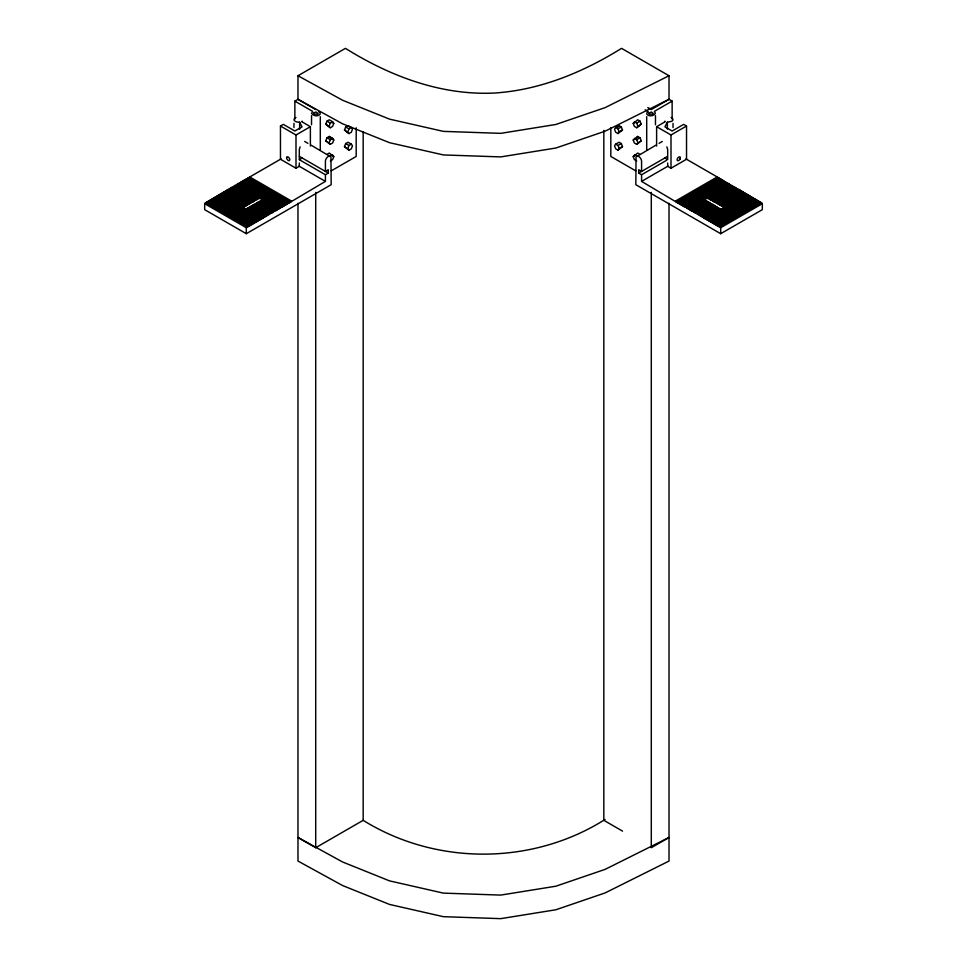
<?xml version="1.0" encoding="UTF-8"?>
<svg xmlns="http://www.w3.org/2000/svg" width="967" height="967" viewBox="0 0 967 967"><rect width="100%" height="100%" fill="white"/><g stroke="black" fill="none" stroke-linecap="round" stroke-linejoin="round"><path stroke-width="1.45" d="M286.619 157.524L286.619 158.129A1.934 1.112 60 0 0 286.776 158.673L287.199 159.446A2.563 1.475 60 0 0 288.843 160.643A2.454 1.414 60 0 0 289.278 160.655L289.882 159.712L289.278 158.068A2.563 1.475 60 0 0 287.634 156.872A2.454 1.414 60 0 0 287.199 156.872L286.776 157.15A1.934 1.112 60 0 0 286.619 157.452M705.825 198.694L730.351 185.217L727.486 182.896L685.845 206.938L688.709 209.259L705.68 198.779M261.888 199.782L259.168 202.176L274.87 211.229L277.154 209.912L277.722 208.92L261.38 198.827M680.224 158.685L680.224 157.15A1.994 1.148 -60 0 0 679.934 156.908L679.801 156.872A2.454 1.414 -60 0 0 679.366 156.859A2.563 1.475 -60 0 0 677.722 158.068L677.299 158.842A1.934 1.112 -60 0 0 677.142 159.386L677.142 160.002A1.934 1.112 -60 0 0 677.299 160.365L677.722 160.655A2.454 1.414 -60 0 0 678.157 160.655A2.563 1.475 -60 0 0 679.801 159.458L679.934 159.265M220.089 194.113L243.406 207.579L251.891 201.91L229.227 188.831L204.666 203.686L204.666 209.658L246.307 233.7L331.173 184.709L330.956 156.98L311.12 145.171M325.806 124.163L326.967 121.165L329.3 119.811L332.624 121.733L333.784 123.389L332.624 126.399L330.291 127.741L325.806 124.163L330.291 127.741M329.131 126.085L330.291 123.075L332.624 121.733M325.806 140.771L326.967 137.773L329.3 136.432L332.624 138.341L333.784 139.997L332.624 143.007L330.291 144.349L325.806 140.771L330.291 144.349M329.131 142.693L330.291 139.683L332.624 138.341M326.967 154.382L329.3 153.04L333.784 156.606L332.624 159.615L330.291 160.957M344.506 129.977L345.666 126.979L347.999 125.625L351.323 127.547L352.484 129.203L351.323 132.213L348.99 133.555L344.506 129.977L348.99 133.555M347.83 131.899L348.99 128.889L351.323 127.547M344.506 146.585L345.666 143.587L347.999 142.246L351.323 144.156L352.484 145.812L351.323 148.821L348.99 150.163L344.506 146.585L348.99 150.163M347.83 148.507L348.99 145.497L351.323 144.156M671.05 117.454L672.452 118.192L672.984 119.811A5.065 2.925 0 0 1 671.727 121.286L667.375 122.217L664.958 126.858L672.15 131.016L683.657 124.368L686.534 126.024L686.534 159.253L671.001 168.222L667.689 166.312L667.689 162.988M300.157 146.863L299.323 149.365L299.311 159.664L302.188 158.008M258.165 198.96L234.945 185.531L233.228 187.187L255.88 200.278L258.878 198.042L261.175 198.694M299.395 159.724L325.42 174.749L325.42 181.385L281.723 207.276L239.514 182.896L237.229 184.214L236.649 185.217L259.954 198.67M288.577 203.324L246.367 178.943L240.65 182.243L240.082 183.234L281.723 207.276M247.177 208.437L255.179 203.807L270.869 212.873L263.447 217.829L247.177 208.437L246.512 209.38L244.264 209.005M206.382 202.03L248.592 226.399L263.447 217.829M238.365 183.561L280.575 207.941L281.155 206.938M253.596 201.595L252.46 202.248L229.795 189.169L230.376 188.178L253.596 201.595L255.312 199.939L232.66 186.861L230.376 188.178M258.878 198.042L236.081 184.878L234.945 185.531M289.713 202.659L247.504 178.279L246.367 178.943M290.862 202.006L248.652 177.626L247.504 178.279M281.167 158.854L248.652 177.626M272.585 212.559L271.437 213.211L255.747 204.146L256.315 203.155L272.585 212.559L274.302 210.891L258.6 201.837L256.315 203.155M246.307 233.7L246.307 227.716L248.592 226.399M261.948 199.818L278.291 209.259L280.575 207.941M615.677 127.547L614.516 129.203L615.677 132.213L618.01 133.555L622.494 129.977L621.334 126.979L619.001 125.625L615.677 127.547L618.01 128.889L619.17 131.899L618.01 133.555M617.84 127.293L619.001 125.625M615.677 144.156L614.516 145.812L615.677 148.821L618.01 150.163L622.494 146.585L621.334 143.587L619.001 142.246L615.677 144.156L618.01 145.497L619.17 148.507L618.01 150.163M633.216 123.389L637.7 119.811L640.033 121.165L641.194 124.163L636.709 127.741L634.376 126.399L633.216 123.389L634.872 122.434M636.709 127.741L641.194 124.163M633.216 139.997L637.7 136.432L640.033 137.773L641.194 140.771L636.709 144.349L634.376 143.007L633.216 139.997L634.872 139.043M636.54 138.088L637.7 136.432M636.709 144.349L641.194 140.771M636.709 160.957L634.376 159.615L633.216 156.606L637.7 153.04L640.033 154.382M723.098 208.787L723.316 208.594A2.043 1.68 58.5 0 0 723.63 208.086L723.111 206.539L715.109 201.91L737.773 188.831L762.334 203.686L762.334 209.658L720.693 233.7L635.827 184.709L636.044 156.98L655.88 145.171M302.188 121.201L301.619 121.624L310.383 126.689L310.383 146.065M705.04 199.818L707.832 202.176L692.13 211.229L689.846 209.912L689.278 208.92L705.112 199.782M722.736 209.005L721.467 208.799L704.701 218.494L696.131 212.873L711.821 203.807L719.255 208.763L721.467 208.799M666.565 160.317L641.58 174.749L641.58 181.385L678.423 203.324L720.633 178.943L726.918 183.234L685.277 207.276L678.423 203.324M720.633 178.943L718.348 177.626L676.138 202.006M730.351 185.217L733.772 187.187L711.12 200.278L708.122 198.042L707.046 198.67M692.13 211.229L708.4 201.837L711.253 204.146L695.563 213.211L692.698 210.891M711.12 200.278L734.34 186.861L737.205 189.169L714.54 202.248L711.688 199.939M704.701 218.494L706.986 219.811L749.195 195.431M706.986 219.811L710.407 221.781L752.616 197.413M710.407 221.781L713.839 223.764L756.049 199.383M713.839 223.764L717.272 225.746L759.482 201.366M717.272 225.746L720.693 227.716L720.693 233.7M718.348 177.626L685.833 158.854M315.713 109.549L297.981 99.311L297.981 75.752L345.449 48.35C389.943 76.163 441.025 95.564 494.222 93.05C539.949 90.161 582.992 72.332 621.551 48.35L669.019 75.752L669.019 99.311L651.287 109.549L647.805 107.53M294.862 119.11L294.862 101.112L297.981 99.311L342.584 123.8L389.544 142.693L443.382 154.938L500.713 156.908L555.856 148.036L605.173 131.161L669.019 99.311L672.138 101.112L672.138 119.11M299.311 162.988L299.311 166.312L295.999 168.222L280.466 159.253L280.466 126.024L283.343 124.368L294.85 131.016L302.042 126.858L299.625 122.217L296.845 121.963A5.294 3.058 0 0 1 294.693 120.839A5.065 2.925 0 0 1 294.016 119.811L294.548 118.192L295.95 117.454M280.466 126.024L295.999 134.993L310.383 126.689M332.624 154.95L329.396 156.086A4.001 2.309 -60 0 0 326.254 158.636L325.903 159.325A4.001 2.309 -60 0 0 325.42 161.453L325.42 171.413L328.297 169.757L328.297 173.081L325.42 174.749M331.246 170.845L356.182 156.461L356.182 127.765M618.01 128.889L621.334 126.979M619.17 131.899L622.494 129.977M672.138 101.112L654.417 111.35L655.396 113.417C653.789 116.113 649.038 116.765 646.899 114.372L646.875 112.897L648.216 111.604L645.098 109.803M634.376 121.733L636.709 123.075L640.033 121.165M618.01 145.497L621.334 143.587M656.617 146.065L656.617 126.689L665.381 121.624L664.812 121.201M619.17 148.507L622.494 146.585M634.376 138.341L636.709 139.683L640.033 137.773M633.216 156.606L634.872 155.651M656.617 126.689L671.001 134.993L686.534 126.024M659.083 143.321L662.286 141.472M634.376 154.95L637.604 156.086A4.073 2.357 60 0 1 640.734 158.612L641.097 159.325A4.073 2.357 60 0 1 641.58 161.477L641.58 171.413L638.703 169.757L638.703 173.081L667.254 156.594M641.58 181.385L668.076 166.082M675.57 201.003L717.212 176.961M677.287 202.659L719.496 178.279M679.571 203.977L721.781 179.596M680.708 204.641L722.917 180.261M681.856 205.294L724.065 180.914M682.992 205.959L725.202 181.578M684.14 206.624L726.35 182.243M686.425 207.941L728.634 183.561M687.561 208.594L729.771 184.214M708.122 198.042L730.919 184.878M689.846 209.912L706.115 200.52M708.835 198.96L732.055 185.531M690.994 210.576L707.252 201.172M709.971 199.613L733.204 186.196M693.279 211.894L709.536 202.49M712.256 200.931L735.488 187.513M694.415 212.559L710.685 203.155M713.404 201.595L736.624 188.178M696.699 213.876L712.969 204.472M715.689 202.913L738.909 189.496M697.848 214.529L714.105 205.137M716.825 203.578L740.057 190.148M698.984 215.194L715.254 205.79M717.973 204.23L741.193 190.813M700.132 215.846L716.39 206.455M719.11 204.895L742.342 191.478M701.268 216.511L717.538 207.107M720.258 205.548L743.478 192.131M702.417 217.176L718.674 207.772M721.394 206.213L744.626 192.796M703.553 217.829L719.823 208.437M722.542 206.865L745.762 193.448M723.594 207.579L746.911 194.113M705.85 219.146L748.047 194.766M708.122 220.464L750.332 196.083M709.27 221.129L751.48 196.748M711.555 222.446L753.764 198.066M712.703 223.111L754.901 198.731M714.976 224.429L757.185 200.048M716.124 225.081L758.333 200.701M718.408 226.399L760.618 202.03M719.557 227.064L761.754 202.683M720.693 227.716L762.334 203.686M651.287 192.397L651.287 847.721L669.019 837.495L605.173 869.345L555.856 886.219L500.713 895.091L443.382 893.121L389.544 880.877L342.584 861.984L297.981 837.495L315.713 847.721L363.169 820.33C436.165 865.707 532.466 865.38 605.112 819.436M669.019 75.752L605.173 107.603L555.856 124.477L500.713 133.349L443.382 131.379L389.544 119.134L342.584 100.242L297.981 75.752M664.812 158.008L667.689 159.664L667.677 149.365L666.843 146.863M635.754 170.845L610.818 156.461L610.818 127.765M638.703 173.081L641.58 174.749M345.666 126.979L348.99 128.889M332.128 122.434L333.784 123.389M294.862 101.112L312.583 111.35L311.604 113.417C313.211 116.113 317.962 116.765 320.101 114.372L320.113 112.897L318.784 111.604M326.967 121.165L330.291 123.075M345.666 143.587L348.99 145.497M332.128 139.043L333.784 139.997M326.967 137.773L330.291 139.683M332.128 155.651L333.784 156.606M304.702 141.472L307.917 143.321M299.395 156.388L328.297 173.081M298.924 166.082L325.42 181.385M249.788 176.961L291.43 201.003M245.219 179.596L287.429 203.977M244.083 180.261L286.292 204.641M242.935 180.914L285.144 205.294M241.798 181.578L284.008 205.959M240.65 182.243L282.86 206.624M237.229 184.214L279.439 208.594M260.885 200.52L277.154 209.912M233.796 186.196L257.029 199.613M259.748 201.172L276.006 210.576M231.512 187.513L254.744 200.931M257.464 202.49L273.721 211.894M228.091 189.496L251.311 202.913M254.031 204.472L270.301 213.876M226.943 190.148L250.175 203.566M252.895 205.137L269.152 214.529M225.807 190.813L249.027 204.23M251.746 205.79L268.016 215.194M224.658 191.478L247.89 204.895M250.61 206.455L266.868 215.846M223.522 192.131L246.742 205.548M249.462 207.107L265.72 216.511M222.374 192.796L245.606 206.213M248.326 207.772L264.583 217.176M221.238 193.448L244.458 206.865M245.57 208.824L262.299 218.494M218.953 194.766L261.15 219.146M217.805 195.431L260.014 219.811M216.668 196.083L258.866 220.464M215.52 196.748L257.73 221.129M214.384 197.413L256.593 221.781M213.236 198.066L255.445 222.446M212.099 198.731L254.297 223.111M210.951 199.383L253.161 223.764M209.815 200.048L252.024 224.429M208.667 200.701L250.876 225.081M207.518 201.366L249.728 225.746M205.246 202.683L247.443 227.064M204.666 203.686L246.307 227.716M622.567 831.137L603.831 820.33L603.831 130.352M243.406 207.579L243.902 208.787M329.3 136.432L330.46 138.088M636.709 123.075L637.869 126.085M636.709 139.683L637.869 142.693M673.032 123.389L673.032 127.547M671.001 134.993L671.001 168.222M669.019 203.251L669.019 861.053L605.173 892.904L555.856 909.778L500.713 918.65L443.382 916.68L389.544 904.435L342.584 885.542L297.981 861.053L297.981 203.251M667.375 122.217L667.375 129.143M655.469 115.677L655.469 124.731M646.705 116.681L646.705 149.897M363.169 131.863L363.169 820.33M320.295 116.681L320.295 149.897M315.713 192.397L315.713 847.721M311.531 115.677L311.531 124.731M299.625 122.217L299.625 129.143M295.999 134.993L295.999 168.222M293.968 123.389L293.968 127.547M680.224 158.781A1.994 1.148 -60 0 1 679.934 159.362M648.942 113.175L648.893 113.465A1.886 1.088 0 0 0 649.437 114.227L652.532 114.094A2.611 1.511 0 0 0 653.245 113.357L651.42 112.003L648.942 113.175M313.767 112.788L313.755 113.357A2.611 1.511 0 0 0 314.468 114.094L317.563 114.227A1.886 1.088 0 0 0 318.107 113.465L316.076 112.027L313.767 112.788"/></g></svg>
